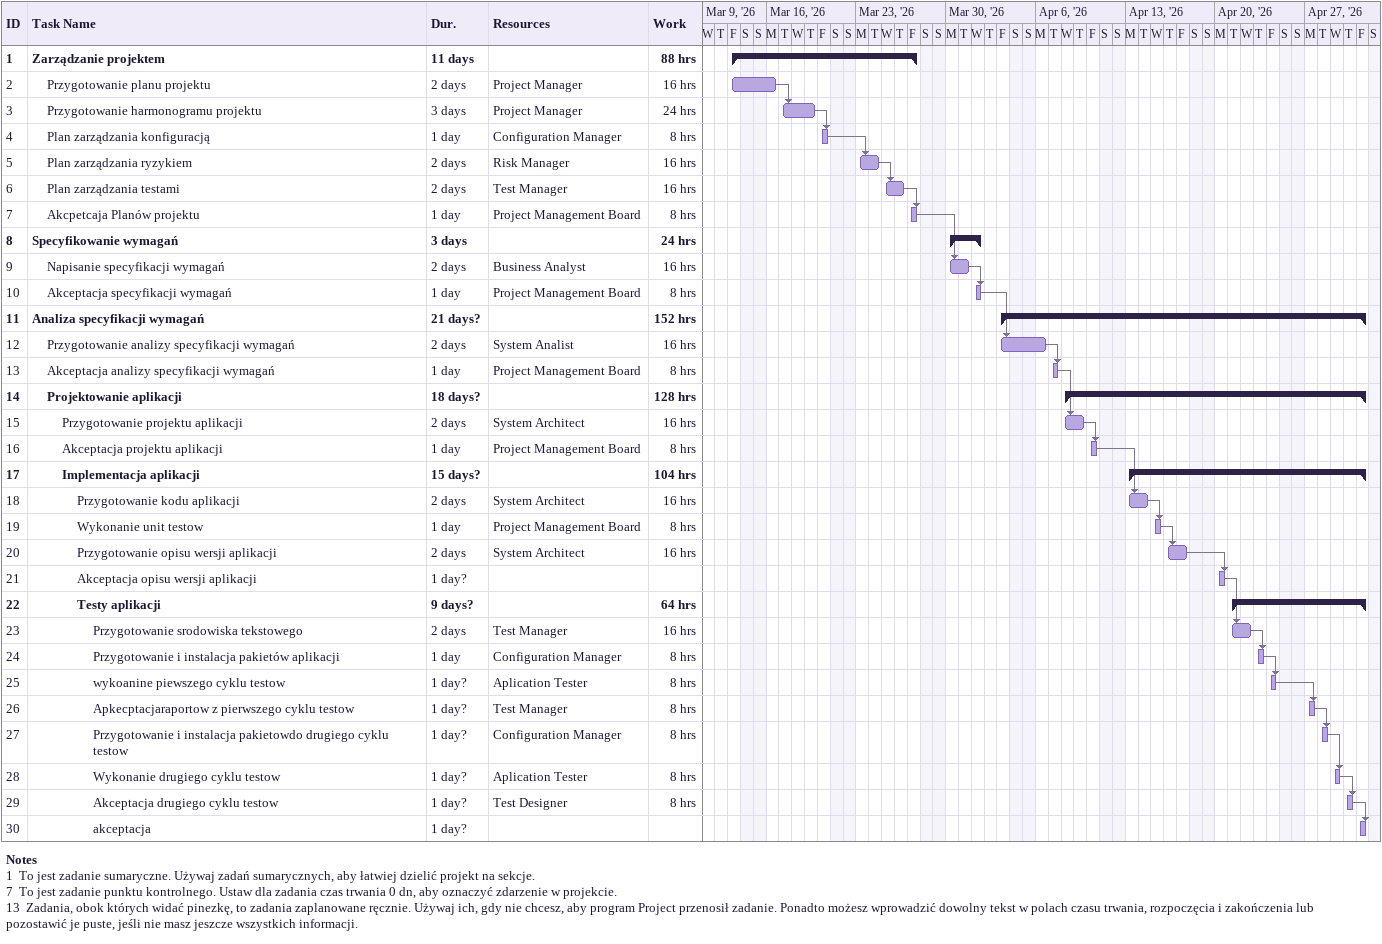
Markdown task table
| ID | Level | Task | Duration | Start | Finish | Predecessors | Resources | Work (h) |
|---|---|---|---|---|---|---|---|---|
| 1 | 1 | **Zarządzanie projektem** | 11d | 2026-03-13 | 2026-03-27 |  |  | 88 |
| 2 | 2 | Przygotowanie planu projektu | 2d | 2026-03-13 | 2026-03-16 |  | Project Manager | 16 |
| 3 | 2 | Przygotowanie harmonogramu projektu | 3d | 2026-03-17 | 2026-03-19 | 2 | Project Manager | 24 |
| 4 | 2 | Plan zarządzania konfiguracją | 1d | 2026-03-20 | 2026-03-20 | 3 | Configuration Manager | 8 |
| 5 | 2 | Plan zarządzania ryzykiem | 2d | 2026-03-23 | 2026-03-24 | 4 | Risk Manager | 16 |
| 6 | 2 | Plan zarządzania testami | 2d | 2026-03-25 | 2026-03-26 | 5 | Test Manager | 16 |
| 7 | 2 | Akcpetcaja Planów projektu | 1d | 2026-03-27 | 2026-03-27 | 6 | Project Management Board | 8 |
| 8 | 1 | **Specyfikowanie wymagań** | 3d | 2026-03-30 | 2026-04-01 |  |  | 24 |
| 9 | 2 | Napisanie specyfikacji wymagań | 2d | 2026-03-30 | 2026-03-31 | 7 | Business Analyst | 16 |
| 10 | 2 | Akceptacja specyfikacji wymagań | 1d | 2026-04-01 | 2026-04-01 | 9 | Project Management Board | 8 |
| 11 | 1 | **Analiza specyfikacji wymagań** | 21d? | 2026-04-03 | 2026-05-01 |  |  | 152 |
| 12 | 2 | Przygotowanie analizy specyfikacji wymagań | 2d | 2026-04-03 | 2026-04-06 | 10 | System Analist | 16 |
| 13 | 2 | Akceptacja analizy specyfikacji wymagań | 1d | 2026-04-07 | 2026-04-07 | 12 | Project Management Board | 8 |
| 14 | 2 | **Projektowanie aplikacji** | 18d? | 2026-04-08 | 2026-05-01 |  |  | 128 |
| 15 | 3 | Przygotowanie projektu aplikacji | 2d | 2026-04-08 | 2026-04-09 | 13 | System Architect | 16 |
| 16 | 3 | Akceptacja projektu aplikacji | 1d | 2026-04-10 | 2026-04-10 | 15 | Project Management Board | 8 |
| 17 | 3 | **Implementacja aplikacji** | 15d? | 2026-04-13 | 2026-05-01 |  |  | 104 |
| 18 | 4 | Przygotowanie kodu aplikacji | 2d | 2026-04-13 | 2026-04-14 | 16 | System Architect | 16 |
| 19 | 4 | Wykonanie unit testow | 1d | 2026-04-15 | 2026-04-15 | 18 | Project Management Board | 8 |
| 20 | 4 | Przygotowanie opisu wersji aplikacji | 2d | 2026-04-16 | 2026-04-17 | 19 | System Architect | 16 |
| 21 | 4 | Akceptacja opisu wersji aplikacji | 1d? | 2026-04-20 | 2026-04-20 | 20 |  |  |
| 22 | 4 | **Testy aplikacji** | 9d? | 2026-04-21 | 2026-05-01 |  |  | 64 |
| 23 | 5 | Przygotowanie srodowiska tekstowego | 2d | 2026-04-21 | 2026-04-22 | 21 | Test Manager | 16 |
| 24 | 5 | Przygotowanie i instalacja pakietów aplikacji | 1d | 2026-04-23 | 2026-04-23 | 23 | Configuration Manager | 8 |
| 25 | 5 | wykoanine piewszego cyklu testow | 1d? | 2026-04-24 | 2026-04-24 | 24 | Aplication Tester | 8 |
| 26 | 5 | Apkecptacjaraportow z pierwszego cyklu testow | 1d? | 2026-04-27 | 2026-04-27 | 25 | Test Manager | 8 |
| 27 | 5 | Przygotowanie i instalacja pakietowdo drugiego cyklu testow | 1d? | 2026-04-28 | 2026-04-28 | 26 | Configuration Manager | 8 |
| 28 | 5 | Wykonanie drugiego cyklu testow | 1d? | 2026-04-29 | 2026-04-29 | 27 | Aplication Tester | 8 |
| 29 | 5 | Akceptacja drugiego cyklu testow | 1d? | 2026-04-30 | 2026-04-30 | 28 | Test Designer | 8 |
| 30 | 5 | akceptacja | 1d? | 2026-05-01 | 2026-05-01 | 29 |  |  |

Notes
- 1: To jest zadanie sumaryczne. Używaj zadań sumarycznych, aby łatwiej dzielić projekt na sekcje.
- 7: To jest zadanie punktu kontrolnego. Ustaw dla zadania czas trwania 0 dn, aby oznaczyć zdarzenie w projekcie.
- 13: Zadania, obok których widać pinezkę, to zadania zaplanowane ręcznie. Używaj ich, gdy nie chcesz, aby program Project przenosił zadanie. Ponadto możesz wprowadzić dowolny tekst w polach czasu trwania, rozpoczęcia i zakończenia lub pozostawić je puste, jeśli nie masz jeszcze wszystkich informacji.
